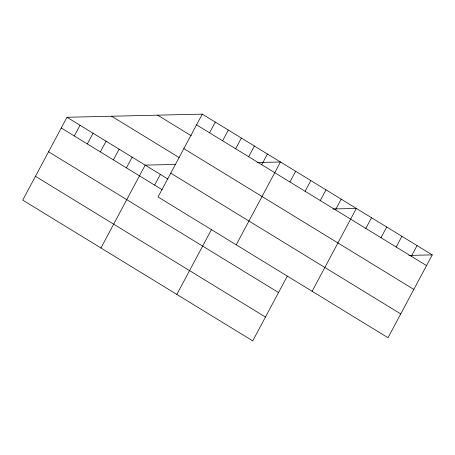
<?xml version="1.0" encoding="UTF-8"?>
<svg xmlns="http://www.w3.org/2000/svg" width="455" height="455" viewBox="0 0 455 455"><rect width="100%" height="100%" fill="white"/><g stroke="black" fill="none" stroke-linecap="round" stroke-linejoin="round"><path stroke-width="0.68" d="M202.27 114.125L158.039 196.969L388.018 337.729L432.25 254.885L202.27 114.125L66.982 117.271L22.75 200.115L252.73 340.875L287.236 276.253M74.296 135.954L80.017 125.25M87.332 143.934L93.047 133.224M100.362 151.907L106.078 141.204M113.397 159.887L119.113 149.177M126.427 167.861L132.143 157.157M100.942 247.975L145.179 165.131L175.647 164.42M154.637 185.128L160.353 174.419M209.584 132.809L215.3 122.105M222.614 140.788L228.336 130.079M235.65 148.762L241.366 138.058M248.68 156.736L254.396 146.032M176.836 294.425L211.342 229.803M261.716 164.716L267.432 154.006M236.23 244.824L280.462 161.986L257.075 162.526M289.926 181.983L295.642 171.273M305.106 191.271L310.822 180.567M320.28 200.564L325.996 189.854M335.46 209.852L341.176 199.148M312.124 291.274L356.356 208.435L332.969 208.981M365.82 228.433L371.536 217.723M380.994 237.72L386.716 227.017M396.174 247.014L401.89 236.304M411.354 256.301L417.07 245.598M408.863 255.431L432.25 254.885M196.554 124.835L426.534 265.595M157.623 115.166L191.39 135.829M183.843 148.637L413.822 289.397M111.629 116.235L179.156 157.567M170.744 173.162L400.73 313.922M66.982 117.271L167.946 179.065M61.266 127.98L162.23 189.775M48.554 151.782L278.534 292.542M35.462 176.312L265.441 317.067"/></g></svg>
